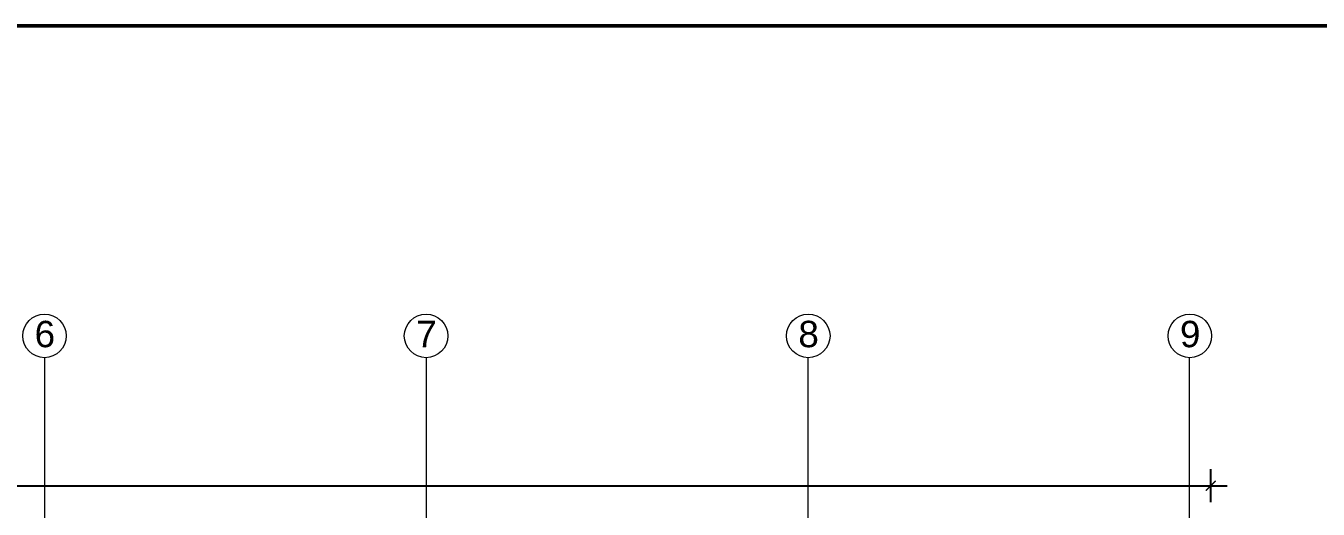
# Model space of a CAD drawing. Header units: inches. Extents: x 527934 to 2134587, y -408734 to 227304.
# Drawn here: x 1952523 to 1964274, y -130996 to -126601 of the extents above; entities that cross this region are included whole.
import ezdxf

# ---------------------------------------------------------------- set-up
doc = ezdxf.new("R2010")
doc.units = ezdxf.units.IN
doc.header["$MEASUREMENT"] = 0
doc.linetypes.add('CENTER', pattern=[2, 1.25, -0.25, 0.25, -0.25])
for name, color, linetype, lineweight in [('centre line', 1, 'CENTER', 9), ('dim', 253, 'Continuous', 9), ('text', 7, 'Continuous', 13), ('TITLE THICK', 7, 'Continuous', 50)]:
    doc.layers.add(name, color=color, linetype=linetype, lineweight=lineweight)
doc.styles.get("Standard").update_dxf_attribs({"font": 'arial.ttf'})
doc.styles.add('style1', font='arial.ttf')
doc.dimstyles.new('dim 100', dxfattribs={"dimtxt": 200, "dimasz": 90, "dimexe": 150, "dimexo": 150, "dimgap": 50, "dimtad": 1, "dimdec": 0, "dimzin": 0, "dimdsep": 46, "dimtxsty": 'Standard', "dimblk": 'ARCHTICK', "dimcen": 100, "dimdle": 150, "dimazin": 0, "dimtfac": 1, "dimtdec": 0, "dimtix": 1, "dimtmove": 2, "dimatfit": 3, "dimfxl": 150, "dimfxlon": 1, "dimtolj": 1, "dimtzin": 0, "dimarcsym": 0})

# ---------------------------------------------------------------- blocks, each defined once
blk = doc.blocks.new('_ArchTick')
at = {"color": 0, "linetype": 'ByBlock', "const_width": 0.15}
blk.add_lwpolyline([(-0.5, -0.5), (0.5, 0.5)], dxfattribs=at)
blk = doc.blocks.new('*D2144')
at = {"layer": 'Defpoints', "color": 0, "ltscale": 400}
for p in [(1963298, -130783), (1935153, -139443), (1963298, -139443)]:
    blk.add_point(p, dxfattribs=at)
at = {"layer": 'dim', "color": 0, "lineweight": -2, "ltscale": 400}
for p, q in [((1935153, -130933), (1935153, -130633)), ((1963298, -130933), (1963298, -130633)), ((1935003, -130783), (1963448, -130783))]:
    blk.add_line(p, q, dxfattribs=at)
at = {"layer": 'dim', "color": 0, "lineweight": -2, "ltscale": 400, "xscale": 90, "yscale": 90, "zscale": 90, "rotation": 180}
blk.add_blockref('_ArchTick', (1935153, -130783), dxfattribs=at)
at = {"layer": 'dim', "color": 0, "lineweight": -2, "ltscale": 400, "xscale": 90, "yscale": 90, "zscale": 90}
blk.add_blockref('_ArchTick', (1963298, -130783), dxfattribs=at)
at = {"layer": 'dim', "color": 0, "ltscale": 400, "insert": (1949225, -130631), "char_height": 200, "attachment_point": 5}
blk.add_mtext('\\A1;28145', dxfattribs=at)

msp = doc.modelspace()

# ---------------------------------------------------------------- linework, layer by layer
at = {"layer": 'centre line', "ltscale": 1500}
for p, q in [((1952692.6, -129618.6), (1952692.6, -155358.6)), ((1956162.6, -129618.6), (1956162.6, -155358.6)), ((1959632.6, -129618.6), (1959632.6, -155358.6)), ((1963102.6, -129618.6), (1963102.6, -155358.6))]:
    msp.add_line(p, q, dxfattribs=at)
at = {"layer": 'dim'}
for centre in [(1952692.6, -129420.4), (1956162.6, -129420.4), (1959637.6, -129420.4), (1963107.6, -129420.4)]:
    msp.add_circle(centre, 198.2, dxfattribs=at)
at = {"layer": 'TITLE THICK'}
msp.add_lwpolyline([(1928626.1, -126600.9), (1974826.1, -126600.9), (1974826.1, -159840.9), (1928626.1, -159840.9)], close=True, dxfattribs=at)

# ---------------------------------------------------------------- texts
at = {"layer": 'text', "style": 'style1'}
for s, p in [('6', (1952602.6, -129523.2)), ('7', (1956072.6, -129523.2)), ('8', (1959547.6, -129523.2)), ('9', (1963017.6, -129523.2))]:
    msp.add_text(s, height=240, dxfattribs=at).set_placement(p)

# ---------------------------------------------------------------- dimensions: what is measured, and where the dimension line sits
at = {"layer": 'dim', "ltscale": 400}
dim = msp.add_linear_dim(base=(1963297.6, -130782.8), p1=(1935152.6, -139442.8), p2=(1963297.6, -139442.8), dimstyle='dim 100', override={"dimpost": '\\X'}, dxfattribs=at)
dim.commit()
dim.dimension.update_dxf_attribs({"geometry": '*D2144', "text_midpoint": (1949225.1, -130630.6)})

doc.saveas('drawing.dxf')
